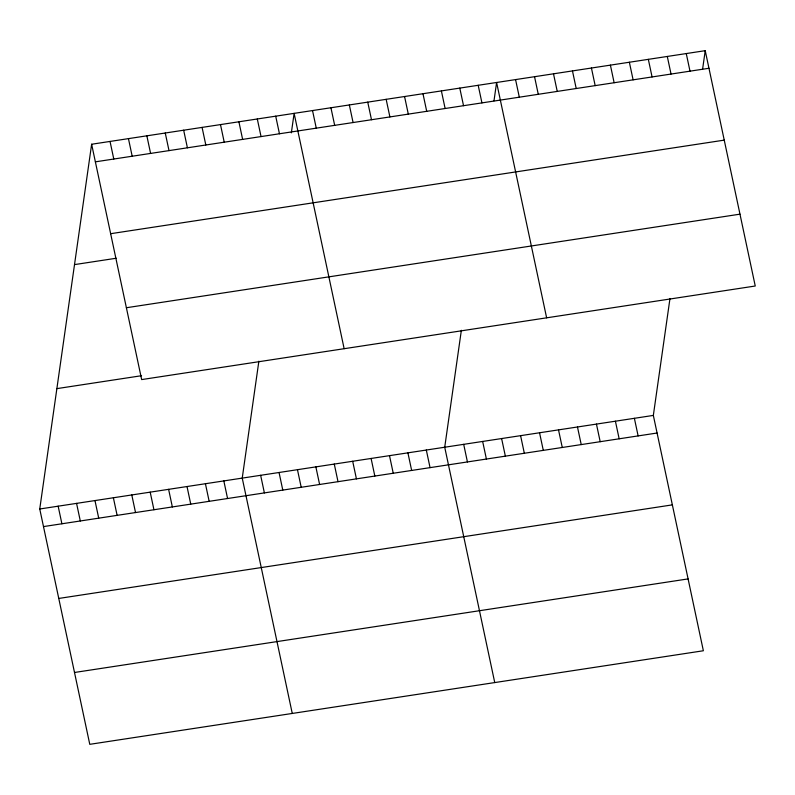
<?xml version="1.0" encoding="UTF-8"?>
<svg xmlns="http://www.w3.org/2000/svg" width="795" height="795" viewBox="0 0 795 795"><rect width="100%" height="100%" fill="white"/><g stroke="black" fill="none" stroke-linecap="round" stroke-linejoin="round"><path stroke-width="1.19" d="M669.976 298.483L653.341 415.417L703.366 650.757L89.775 744.329L39.75 508.989L91.634 144.243L705.225 50.671L755.25 286.011L141.659 379.583L91.634 144.243M258.872 361.178L242.237 478.103L292.262 713.453M291.348 132.854L294.12 113.367L344.146 348.707M461.358 330.303L444.723 447.227L494.748 682.577M493.993 100.826L496.607 82.481L546.632 317.831M702.621 69.006L705.225 50.671M95.37 161.842L708.971 68.271M110.644 233.7L724.245 140.129M74.511 264.606L116.239 258.246M126.385 307.735L739.976 214.163M56.872 388.626L141.55 375.707M39.75 508.989L653.341 415.417M43.496 526.588L657.087 433.017M58.76 598.446L672.361 504.875M74.501 672.481L688.092 578.909M686.264 53.563L690 71.162M667.293 56.455L671.04 74.054M648.332 59.347L652.069 76.946M629.362 62.239L633.108 79.838M610.401 65.13L614.138 82.73M591.43 68.022L595.177 85.631M572.47 70.914L576.206 88.523M634.38 418.309L638.127 435.908M553.499 73.806L557.245 91.415M615.409 421.201L619.156 438.8M534.538 76.698L538.275 94.307M596.449 424.093L600.195 441.692M515.567 79.589L519.314 97.199M577.478 426.985L581.225 444.584M558.517 429.876L562.264 447.476M478.192 85.294L481.939 102.893M539.547 432.768L543.293 450.368M459.788 88.096L463.535 105.705M520.586 435.66L524.332 453.269M441.384 90.908L445.121 108.508M501.615 438.552L505.362 456.161M422.97 93.711L426.716 111.32M482.654 441.444L486.401 459.053M404.566 96.523L408.302 114.122M463.694 444.335L467.43 461.945M386.151 99.325L389.898 116.935M367.747 102.138L371.494 119.737M426.319 450.04L430.055 467.639M349.343 104.94L353.079 122.549M407.905 452.842L411.651 470.451M330.929 107.752L334.675 125.352M389.5 455.654L393.237 473.254M312.524 110.555L316.271 128.164M371.096 458.457L374.833 476.066M352.682 461.269L356.428 478.868M275.706 116.169L279.452 133.779M334.278 464.071L338.014 481.681M257.302 118.972L261.038 136.581M315.863 466.884L319.61 484.483M238.898 121.784L242.634 139.393M297.459 469.686L301.206 487.295M220.483 124.586L224.23 142.196M279.055 472.498L282.791 490.098M202.079 127.399L205.816 144.998M260.641 475.301L264.387 492.91M183.665 130.201L187.411 147.81M165.261 133.013L169.007 150.613M223.832 480.915L227.569 498.525M146.856 135.816L150.593 153.425M205.418 483.718L209.165 501.327M128.442 138.628L132.189 156.227M187.014 486.53L190.75 504.139M110.038 141.43L113.784 159.04M168.61 489.332L172.346 506.942M150.195 492.145L153.942 509.744M131.791 494.947L135.528 512.556M113.377 497.759L117.123 515.359M94.973 500.562L98.719 518.171M76.568 503.374L80.305 520.973M58.154 506.177L61.901 523.786"/></g></svg>
